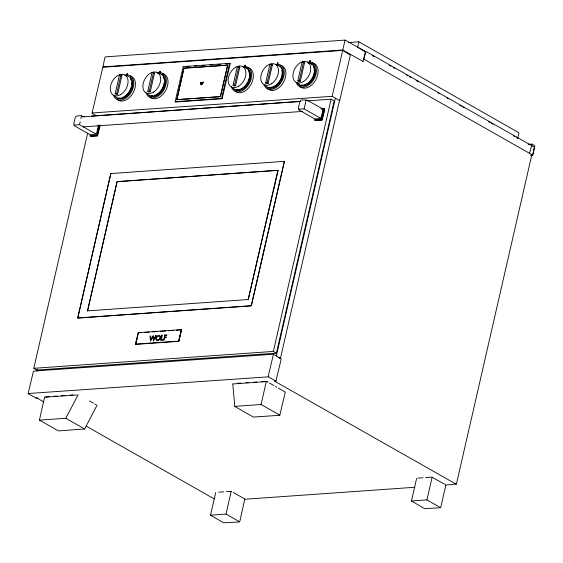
<?xml version="1.0" encoding="UTF-8"?>
<svg xmlns="http://www.w3.org/2000/svg" width="563" height="563" viewBox="0 0 563 563"><rect width="100%" height="100%" fill="white"/><g stroke="black" fill="none" stroke-linecap="round" stroke-linejoin="round"><path stroke-width="0.84" d="M97.061 405.219L84.654 428.992L58.432 430.892L39.41 420.132L44.611 397.147M84.239 116.935L80.326 115.549L76.019 116.281L75.259 117.533L73.866 123.635L74.006 125.092L79.517 124.697L80.206 121.685M90.136 135.204L90.544 135.88L96.759 135.373L99.144 124.958M115.204 93.549A2.407 0.626 -18.4 0 0 116.682 93.444L120.911 74.992A1.689 1.168 -30.8 0 1 121.925 75.569L117.695 94.021A2.407 1.654 56.7 0 1 116.217 94.127A1.689 1.168 -30.8 0 1 115.204 93.549L119.426 75.097A2.407 1.654 56.7 0 1 120.911 74.992M147.787 91.248A2.407 0.626 -18.4 0 0 149.265 91.15L153.495 72.69A1.689 1.168 -30.8 0 1 154.508 73.267L150.279 91.727A2.407 1.654 56.7 0 1 148.801 91.825A1.689 1.168 -30.8 0 1 147.787 91.248L152.01 72.796A2.407 1.654 56.7 0 1 153.495 72.69M184.002 68.25L227.698 65.167M176.662 99.693L220.33 96.618L227.691 65.069L220.45 96.688L176.655 99.602M175.156 101.692L221.583 98.419L229.62 63.316L183.193 66.589L175.156 101.692A1.098 0.76 -30.7 0 0 175.719 102.016L222.146 98.743L230.19 63.633A1.098 0.76 -30.7 0 0 229.62 63.316M233.068 85.238A2.407 0.626 -18.4 0 0 234.546 85.133L238.775 66.68A1.689 1.168 -30.8 0 1 239.789 67.257L235.559 85.71A2.407 1.654 56.7 0 1 234.081 85.815A1.689 1.168 -30.8 0 1 233.068 85.238L237.29 66.779A2.407 1.654 56.7 0 1 238.775 66.68M135.521 344.141L178.724 341.094L181.525 329.728L178.872 341.333L135.789 344.359L135.5 343.916L138.273 332.663L181.349 329.636L178.675 341.333M271.359 64.379A2.407 1.654 56.7 0 0 269.874 64.485L265.652 82.937A2.407 0.626 -18.4 0 0 267.129 82.831L271.359 64.379A1.689 1.168 -30.8 0 1 272.372 64.956L268.143 83.408A2.407 1.654 56.7 0 1 267.136 83.648M248.177 299.643L278.185 170.322M297.834 80.671A2.407 0.626 -18.4 0 0 299.312 80.565L303.541 62.106A1.689 1.168 -30.8 0 1 304.555 62.683L300.325 81.142A2.407 1.654 56.7 0 1 298.847 81.241A1.689 1.168 -30.8 0 1 297.834 80.671L302.057 62.212A2.407 1.654 56.7 0 1 303.541 62.106M298.587 109.25L304.104 108.856L306.124 100.052L307.37 100.263L321.966 108.56L322.733 110.869L321.339 116.97L320.579 118.223L316.272 118.955L313.816 118.399L299.213 110.102L298.446 107.793L299.847 101.692L300.607 100.439L301.536 99.94L306.124 100.052M215.706 492.541L210.52 515.166L226.002 514.075L231.182 491.45L231.667 491.527M314.787 119.996L321.346 119.532L323.852 108.589L324.394 108.68L324.724 109.686L322.163 119.996L316.125 120.609L315.055 120.362L314.724 119.363M232.772 383.867L234.792 406.366L261.056 404.494L266.32 381.51M342.684 50.41L102.818 67.25L92.093 112.966L332.17 96.315L342.684 50.41L350.376 55.054L339.658 100.77M273.463 354.218L33.484 371.08L28.15 393.523L268.087 376.851L273.463 354.218L281.247 358.849L275.905 381.299M345.049 40.093L105.45 56.856L104.936 57.391L102.909 66.884L342.374 50.044L342.79 49.966L345.049 40.093L365.07 51.317L365.303 52.021L363.234 61.071L362.72 61.606M363.747 59.263L365.985 51.458L534.336 147.147L532.788 154.874L530.86 155.297M416.634 478.367L411.454 500.993L426.93 499.902L432.117 477.276L444.686 484.222M529.516 153.474L532.056 144.1L534.85 145.979L532.802 154.931M80.91 118.638L81.536 115.894M307.426 100.868L331.114 99.201L334.183 100.939L276.419 353.149L36.869 370.046L33.801 368.308L87.645 133.192M36.947 371.27L37.334 369.56M99.876 125.225L97.244 135.725L90.974 136.464L90.2 135.838M100.144 125.528L97.575 135.838L90.474 136.204M126.731 75.055L127.365 73.542L127.238 75.16M126.942 75.175L127.365 73.542M110.848 173.594L77.764 318.06L251.337 305.815L284.428 161.349L110.777 173.552L77.694 318.018L251.267 305.772L284.357 161.307M278.002 170.293L117.048 181.645L87.532 310.875L248.241 299.544L277.833 170.336L117.125 181.666L87.525 311.086M159.315 72.761L159.948 71.248L159.822 72.859M159.526 72.88L160.159 71.367M159.611 72.74L159.948 71.248M227.663 65.118L183.904 68.081L176.866 99.785M183.812 69.101L176.789 99.764M137.013 339.046L135.613 344.267L138.47 332.663M244.595 66.744L245.229 65.231L245.102 66.842M244.806 66.863L245.229 65.231M277.179 64.442L277.812 62.929L277.686 64.548M277.397 64.562L277.812 62.929M309.361 62.176L309.995 60.663L309.868 62.275M309.573 62.296L310.206 60.783M309.65 62.155L309.995 60.663M33.801 368.308L273.351 351.411L331.114 99.201M276.306 356.069L335.295 98.511M280.437 358.413L339.623 100.003M517.721 138.245L518.966 132.784L358.898 41.796L357.632 47.271L365.035 51.479M285.237 392.263L279.797 415.283L253.378 417.056L234.672 406.359M531.789 154.98L456.431 484.011L445.579 485.095M91.016 136.295L91.136 135.767M28.171 393.748L35.976 397.971M116.217 94.127L116.33 93.655M148.801 91.825L148.913 91.354M298.847 81.241L298.953 80.769M39.41 420.132L65.787 418.274L78.158 394.776M74.006 125.092L74.633 125.943L89.228 134.24L91.685 134.803L95.992 134.064L96.752 132.812L98.152 126.71L98.011 125.26M210.52 515.166L223.602 522.795L239.205 521.978L239.866 521.296L244.75 499.163M411.454 500.993L424.537 508.621L440.139 507.805L440.801 507.122L445.741 485.552L445.439 484.652M274.329 381.031L456.283 484.25M348.56 42.521L358.87 41.789M363.923 51.479L365.767 51.423M186.578 66.687L189.189 66.504M194.404 66.131L197.015 65.948M202.237 65.582L204.841 65.399M210.062 65.034L212.673 64.844M217.888 64.478L220.499 64.295M225.721 63.929L230.19 63.633M127.576 73.662L127.076 73.563M245.44 65.35L244.94 65.252M278.023 63.049L277.524 62.95M91.565 116.098L300.403 101.361M82.782 116.815L300.487 101.46M320.91 108.61L323.852 108.589M321.48 108.596L323.894 108.42L324.464 109.384L321.825 119.884L315.055 120.362M83.289 126.872L302.739 111.397M528.178 144.262L531.866 144.072M530.789 155.318L532.542 155.198M141.25 332.677L138.132 332.74M144.747 332.43L149.125 332.121M152.622 331.874L157 331.565M160.497 331.318L165.754 330.953M168.379 330.762L173.629 330.397M176.254 330.207L181.624 329.855M45.702 396.859L49.206 396.612M53.584 396.303L57.088 396.056M61.466 395.754L64.963 395.5M70.22 395.135L72.845 394.952M237.304 383.347L240.809 383.1M246.059 382.727L248.684 382.544M253.941 382.171L256.566 381.988M261.823 381.615L264.448 381.433M44.526 397.246L76.976 394.952M233.103 383.938L267.312 381.531M37.869 398.09L35.933 398.161M218.648 492.161L223.821 491.795M226.403 491.619L231.182 491.45M417.859 478.107L423.031 477.748M425.614 477.565L430.779 477.199M244.715 499.261L414.882 487.262M321.804 109.306L322.592 109.412M36.63 397.802L43.457 401.841M84.654 428.992L65.787 418.274M431.638 477.135L432.117 477.276M363.001 61.451L342.79 49.966M532.682 155.121L363.98 59.221M339.841 100.671L332.17 96.315M183.193 66.589L183.594 66.786M320.579 118.223L304.104 108.856M322.163 119.996L321.346 119.532M222.146 98.743L221.583 98.419M95.992 134.064L79.517 124.697M97.575 135.838L96.759 135.373M276.046 381.221L268.291 376.809M279.917 415.212L261.056 404.494M440.498 507.615L426.93 499.902M239.571 521.788L226.002 514.075M372.622 55.793L374.149 56.659M389.434 65.343L390.961 66.216M393.255 67.518L394.783 68.383M406.219 74.886L407.746 75.759M409.273 76.624L410.8 77.49M416.148 80.53L418.443 81.832M438.007 92.951L439.33 93.704M446.888 98.004L448.401 98.863M459.732 105.302L461.245 106.161M462.758 107.019L464.264 107.878M488.452 121.629L489.958 122.488M491.471 123.339L492.977 124.198M513.266 135.732L514.744 136.577M516.229 137.414L517.707 138.252M95.893 115.492L92.121 113.247M273.351 351.411L276.419 353.149M278.333 357.421L280.268 358.525M266.517 381.376L268.009 382.228M269.494 383.072L273.963 385.613M275.455 386.457L276.947 387.309M278.432 388.153L285.138 391.961M38.368 370.778L36.982 369.94M89.608 400.983L93.331 403.101M94.823 403.952L96.315 404.797M233.181 492.386L244.504 498.825M86.118 426.092L214.116 498.846M313.239 66.195A11.633 7.812 -60.4 0 1 313.992 73.662M313.809 74.372A11.633 7.812 -60.4 0 1 312.395 77.842M312.015 78.503A11.633 7.812 -60.4 0 1 308.137 82.916M307.574 83.324A11.633 7.812 -60.4 0 1 306.427 84.021M305.85 84.309A11.633 7.812 -60.4 0 1 301.346 84.985M311.001 64.048A11.633 7.812 -60.4 0 1 312.254 64.942M281.901 70.607A11.633 7.812 -60.4 0 1 281.957 75.224M281.81 75.935A11.633 7.812 -60.4 0 1 281.416 77.349M281.162 78.053A11.633 7.812 -60.4 0 1 275.954 85.189M275.391 85.597A11.633 7.812 -60.4 0 1 274.244 86.294M273.667 86.575A11.633 7.812 -60.4 0 1 269.163 87.258M248.473 70.762A11.633 7.812 -60.4 0 1 241.661 88.588M241.084 88.877A11.633 7.812 -60.4 0 1 236.58 89.552M163.193 76.779A11.633 7.812 -60.4 0 1 164.157 79.531M164.199 82.838A11.633 7.812 -60.4 0 1 161.56 89.735M161.131 90.354A11.633 7.812 -60.4 0 1 154.635 95.337M152.918 95.661A11.633 7.812 -60.4 0 1 151.299 95.569M130.609 79.073A11.633 7.812 -60.4 0 1 131.299 80.643M131.658 82.451A11.633 7.812 -60.4 0 1 131.679 84.45M131.362 86.547A11.633 7.812 -60.4 0 1 130.109 90.052M129.764 90.727A11.633 7.812 -60.4 0 1 122.051 97.631M120.334 97.962A11.633 7.812 -60.4 0 1 118.716 97.871M302.057 62.212A1.689 0.443 44 0 1 302.641 62.472M303.598 62.69A2.407 0.626 -18.4 0 1 304.555 62.683M300.325 81.142A1.689 0.443 44 0 1 299.312 80.565M266.665 83.514A1.689 1.168 -30.8 0 1 265.652 82.937M271.422 64.956A2.407 0.626 -18.4 0 1 272.372 64.956M268.143 83.408A1.689 0.443 44 0 1 267.129 82.831M237.29 66.779A1.689 0.443 44 0 1 237.875 67.039M238.839 67.257A2.407 0.626 -18.4 0 1 239.789 67.257M235.559 85.71A1.689 0.443 44 0 1 234.546 85.133M152.01 72.796A1.689 0.443 44 0 1 152.313 72.894M150.279 91.727A1.689 0.443 44 0 1 149.265 91.15M154.199 73.225A2.407 0.626 -18.4 0 1 154.508 73.267M119.426 75.097A1.689 0.443 44 0 1 119.729 75.189M117.695 94.021A1.689 0.443 44 0 1 116.682 93.444M121.615 75.526A2.407 0.626 -18.4 0 1 121.925 75.569M311.951 63.83A12.295 8.255 -60.4 0 1 312.134 80.439A12.295 8.255 -60.4 0 1 297.841 83.155M308.693 63.204A12.295 8.255 -60.4 0 1 310.403 63.302M307.884 62.739A12.295 8.255 -60.4 0 1 312.606 77.947A12.295 8.255 -60.4 0 1 297.025 82.691M279.769 66.103A12.295 8.255 -60.4 0 1 280.627 81.719A12.295 8.255 -60.4 0 1 266.7 86.744M276.51 65.477A12.295 8.255 -60.4 0 1 278.228 65.568M277.411 65.104A12.295 8.255 -60.4 0 1 279.818 81.255A12.295 8.255 -60.4 0 1 264.849 84.964M245.644 67.87A12.295 8.255 -60.4 0 1 249.198 81.902A12.295 8.255 -60.4 0 1 235.44 89.989M234.117 89.045A12.295 8.255 -60.4 0 1 233.075 87.722M243.117 67.314A12.295 8.255 -60.4 0 1 247.84 82.515A12.295 8.255 -60.4 0 1 232.266 87.258M160.356 73.887A12.295 8.255 -60.4 0 1 163.376 88.989A12.295 8.255 -60.4 0 1 148.836 95.063M157.837 73.324A12.295 8.255 -60.4 0 1 162.559 88.532A12.295 8.255 -60.4 0 1 146.985 93.275M125.253 75.625A12.295 8.255 -60.4 0 1 129.976 90.826A12.295 8.255 -60.4 0 1 114.402 95.569M130.644 77.659A12.295 8.255 -60.4 0 1 129.504 93.324A12.295 8.255 -60.4 0 1 116.252 97.357M312.493 63.014A13.603 9.142 -60.4 0 1 315.829 79.735A13.603 9.142 -60.4 0 1 299.741 86.449M307.602 62.162A13.603 9.142 -60.4 0 1 316.448 70.389A13.603 9.142 -60.4 0 1 307.644 85.766A13.603 9.142 -60.4 0 1 296.117 82.212M280.902 65.421A13.603 9.142 -60.4 0 1 283.428 82.395A13.603 9.142 -60.4 0 1 267.559 88.722M275.427 64.435A13.603 9.142 -60.4 0 1 284.266 72.662A13.603 9.142 -60.4 0 1 275.462 88.032A13.603 9.142 -60.4 0 1 263.934 84.485M247.727 67.581A13.603 9.142 -60.4 0 1 251.063 84.302A13.603 9.142 -60.4 0 1 234.975 91.023M242.843 66.73A13.603 9.142 -60.4 0 1 251.682 74.956A13.603 9.142 -60.4 0 1 242.878 90.333A13.603 9.142 -60.4 0 1 231.351 86.779M163.038 73.739A13.603 9.142 -60.4 0 1 165.564 90.706A13.603 9.142 -60.4 0 1 149.695 97.033M156.887 72.93A13.603 9.142 -60.4 0 1 166.395 80.46A13.603 9.142 -60.4 0 1 157.816 96.217A13.603 9.142 -60.4 0 1 146.07 92.796M130.454 76.033A13.603 9.142 -60.4 0 1 132.981 93.008A13.603 9.142 -60.4 0 1 117.111 99.334M124.972 75.048A13.603 9.142 -60.4 0 1 133.818 83.275A13.603 9.142 -60.4 0 1 125.014 98.645A13.603 9.142 -60.4 0 1 113.487 95.098M156.563 338.391L156.549 338.898A2.041 1.372 -60.4 0 0 156.993 339.785L158.639 339.672A2.041 1.372 -60.4 0 0 159.512 338.687L159.878 337.11A2.027 1.365 -60.4 0 0 159.435 336.224L157.781 336.336A2.027 1.365 -60.4 0 0 156.915 337.314L156.563 338.391M155.937 338.511L155.916 338.842A2.808 1.886 -60.4 0 0 156.507 340.383L157.584 340.678L158.872 340.214A2.766 1.858 -60.4 0 0 160.04 338.87L160.328 338.194A3.026 2.034 -60.4 0 0 160.518 337.153L160.504 336.829A2.738 1.844 -60.4 0 0 160.103 335.801L158.822 335.337L157.57 335.787A2.794 1.879 -60.4 0 0 156.232 337.455L155.937 338.511M161.736 335.196L160.546 340.397L162.996 340.228L163.15 339.552L161.292 339.686L162.327 335.154L161.736 335.196M164.706 334.985L163.516 340.193L164.107 340.151L164.663 337.73L166.268 337.617L166.423 336.948L164.811 337.061L165.142 335.618L166.747 335.506L166.901 334.83L164.706 334.985M203.25 82.128L202.342 83.838L201.927 82.226L201.012 83.936C200.456 77.99 200.083 89.341 201.948 82.677L202.18 84.619L203.25 82.128M155.733 335.618L153.79 339.285L153.467 335.78L152.904 335.822L150.94 339.489L150.631 335.977L150.039 336.02L150.504 341.15L152.953 336.794L153.446 340.946L156.317 335.576L155.733 335.618M303.366 81.628A11.633 7.812 -60.4 0 0 308.615 62.873A11.633 7.812 -60.4 0 0 293.443 72.092A11.633 7.812 -60.4 0 0 303.366 81.628M271.19 83.901A11.633 7.812 -60.4 0 0 276.433 65.146A11.633 7.812 -60.4 0 0 261.26 74.365A11.633 7.812 -60.4 0 0 271.19 83.901M238.606 86.195A11.633 7.812 -60.4 0 0 243.849 67.44A11.633 7.812 -60.4 0 0 228.677 76.659A11.633 7.812 -60.4 0 0 238.606 86.195M153.326 92.212A11.633 7.812 -60.4 0 0 158.569 73.457A11.633 7.812 -60.4 0 0 143.396 82.677A11.633 7.812 -60.4 0 0 153.326 92.212M120.742 94.514A11.633 7.812 -60.4 0 0 125.985 75.759A11.633 7.812 -60.4 0 0 110.812 84.978A11.633 7.812 -60.4 0 0 120.742 94.514"/></g></svg>
